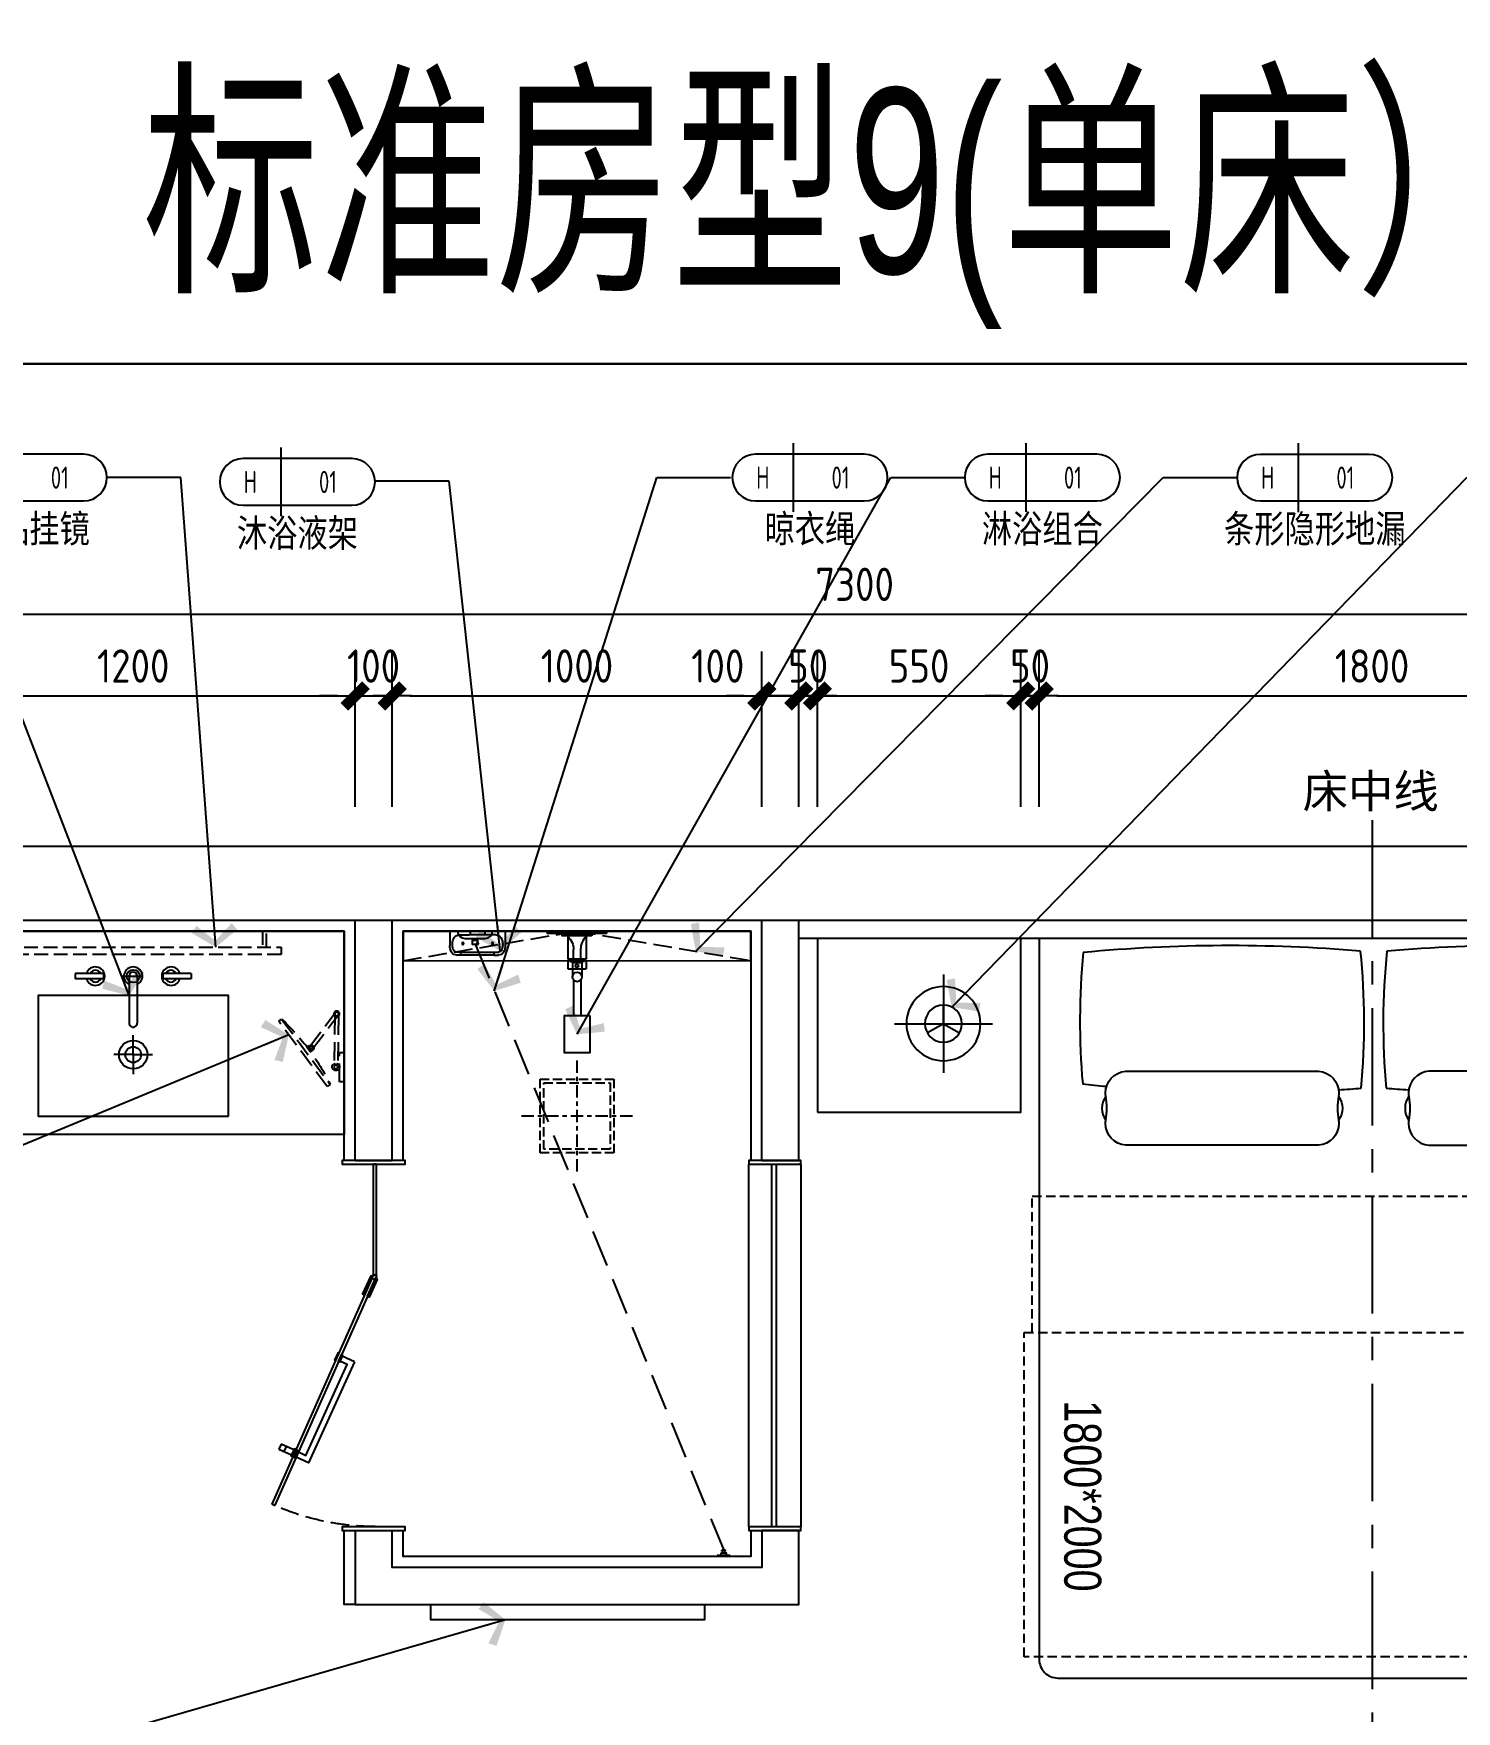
# Model space of a CAD drawing. Extents: x 220391 to 385981, y 332279 to 483868.
# Drawn here: x 247964 to 251812, y 448230 to 452768 of the extents above; entities that cross this region are included whole.
import ezdxf
from ezdxf.enums import TextEntityAlignment as Align

# ---------------------------------------------------------------- set-up
doc = ezdxf.new("R2010")
doc.units = 0
doc.header["$MEASUREMENT"] = 0
for name, pattern in [('ACAD_ISO03W100', [30, 12, -18]), ('CENTER', [50.8, 31.75, -6.35, 6.35, -6.35]), ('DASH', [0.35, 0.25, -0.1]), ('DOM-虚线', [0.35, 0.25, -0.1]), ('HIDDEN', [0.375, 0.25, -0.125, 0, 0]), ('家具平面底图$0$DOM-虚线', [0.35, 0.25, -0.1]), ('家具平面底图$0$DOM-门开启线', [0.666666, 0.333333, -0.111111, 0.111111, -0.111111])]:
    doc.linetypes.add(name, pattern=pattern)
for name, color, linetype in [('0-索引文字', 50, 'Continuous'), ('F-固定家具(0.25)-DOM', 2, 'Continuous'), ('F-洁具-DOM', 1, 'Continuous'), ('F-活动家私(0.25)-DOM', 51, 'Continuous'), ('SH-文字', 50, 'Continuous'), ('墙壁', 160, 'Continuous')]:
    doc.layers.add(name, color=color, linetype=linetype)
doc.styles.add('DOM-romans.shx', font='dim.shx')
doc.styles.add('MtXpl_', font='')
doc.styles.add('st', font='', dxfattribs={"width": 0.7})
doc.styles.add('家具平面底图$0$st', font='')
doc.styles.get('MtXpl_').set_extended_font_data('YouYuan')
doc.styles.get('st').set_extended_font_data('SimSun')
doc.styles.get('家具平面底图$0$st').set_extended_font_data('YouYuan')
doc.dimstyles.new('DOM_DIM_1 80', dxfattribs={"dimscale": 60, "dimtxt": 1.5, "dimasz": 0.8, "dimexe": 2, "dimexo": 1.5, "dimgap": 0.6, "dimtad": 1, "dimdec": 0, "dimrnd": 5, "dimzin": 12, "dimdsep": 46, "dimtxsty": 'DOM-romans.shx', "dimblk": 'DOM_Dimension_Tick', "dimcen": 0.125, "dimclrd": 44, "dimclre": 44, "dimclrt": 50, "dimadec": 0, "dimazin": 0, "dimtfac": 1, "dimtdec": 0, "dimtix": 1, "dimtmove": 2, "dimatfit": 3, "dimldrblk": 'DOM_Leader_Arrow', "dimfxl": 0, "dimtvp": 1, "dimtolj": 1, "dimtzin": 0, "dimarcsym": 0})

# ---------------------------------------------------------------- blocks, each defined once
blk = doc.blocks.new('ehrhhh')
at = {"color": 0}
blk.add_lwpolyline([(292356.6, 474869.8), (315961.1, 474869.8), (315961.1, 466871.5), (292356.6, 466871.5)], close=True, dxfattribs=at)
blk = doc.blocks.new('dfsgag')
at = {"layer": 'F-洁具-DOM', "color": 8, "linetype": 'DOM-虚线', "ltscale": 150}
blk.add_line((-350, 0), (350, 0), dxfattribs=at)
for points in [[(-360, 0), (-350, 0), (-350, -43.5), (-360, -43.5)], [(360, 0), (350, 0), (350, -43.5), (360, -43.5)], [(-400, -43.5), (-400, -63.5), (400, -63.5), (400, -43.5)]]:
    blk.add_lwpolyline(points, close=True, dxfattribs=at)
blk = doc.blocks.new('ehrhr')
for p, q in [((-50032, 435.5), (-50017, 435.5)), ((-50032, 435.5), (-50032, 358.5)), ((-50017, 435.5), (-50017, 358.5)), ((-50032, 358.5), (-50017, 358.5)), ((-50024.5, 289.5), (-49897.5, 289.5)), ((-50024.5, 267.5), (-49897.5, 267.5)), ((-50032, 198.5), (-50017, 198.5)), ((-50032, 198.5), (-50032, 121.5)), ((-50017, 198.5), (-50017, 121.5)), ((-50032, 121.5), (-50017, 121.5))]:
    blk.add_line(p, q)
at = {"color": 8}
blk.add_line((-50024.5, 249), (-50024.5, 303.7), dxfattribs=at)
blk.add_circle((-50024.5, 278.5), 17.5)
for centre, start, end in [((-50024.5, 380.5), 107.4898, 72.5102), ((-50024.5, 278.5), 26.2371, 333.7629), ((-50024.5, 176.5), 287.4649, 252.5351)]:
    blk.add_arc(centre, 25, start, end, dxfattribs=at)
for centre, radius, start, end in [((-50024.5, 380.5), 16, 118.0716, 241.9284), ((-50024.5, 380.5), 16, 298.0716, 61.9284), ((-50024.5, 278.5), 11, 90, 270), ((-49897.5, 278.5), 11, 270, 90), ((-50024.5, 176.5), 16, 118.0268, 241.9732), ((-50024.5, 176.5), 16, 298.0268, 61.9732)]:
    blk.add_arc(centre, radius, start, end)
blk = doc.blocks.new('A$C63b4bbc5')
at = {"color": 1}
for p, q in [((-8, 682), (-8, 981.5)), ((-8, 981.5), (0, 981.5)), ((0, 682), (0, 981.5)), ((-8, 682), (-7, 681)), ((-1, 681), (-7, 681)), ((0, 682), (-1, 681))]:
    blk.add_line(p, q, dxfattribs=at)
at = {"color": 8}
for p, q in [((216, 208.6), (249.7, 224)), ((255.9, 210.3), (222.2, 195)), ((236, 217.8), (242.3, 204.1)), ((249.7, 224), (255.9, 210.3))]:
    blk.add_line(p, q, dxfattribs=at)
for points in [[(-4.4, 669.3), (-8.5, 678.4), (0.6, 682.6), (4.7, 673.5)], [(16.4, 623.8), (-6.4, 673.9), (-8.3, 673.1), (-9.7, 669.1), (11.8, 621.8)], [(25.5, 628), (2.7, 678), (4.5, 678.9), (8.5, 677.4), (30, 630.1)]]:
    blk.add_lwpolyline(points, close=True, dxfattribs=at)
at = {"color": 1}
blk.add_lwpolyline([(-2.5, 670.2), (-3, 668.8), (266.6, 58.7), (267.9, 58.2), (273.3, 60.7), (273.8, 62), (4.2, 672.2), (2.9, 672.6)], close=True, dxfattribs=at)
at = {"color": 8}
for points in [[(51.4, 446.8), (85.1, 462.1)], [(94, 449.7), (87.8, 463.4), (86.5, 466.1), (83.8, 464.9), (85.1, 462.1)], [(85.1, 462.1), (92.5, 445.8), (95.3, 447), (94, 449.7)], [(101.3, 453.1), (95.1, 466.7), (93.8, 469.4), (96.6, 470.7), (97.8, 467.9)], [(97.8, 467.9), (105.3, 451.6), (102.5, 450.3), (101.3, 453.1)], [(51.4, 446.8), (175.8, 173.8), (209.5, 189.2)], [(203.3, 202.8), (183.3, 193.7), (71.3, 439.4), (91.3, 448.5)], [(212.2, 190.4), (206, 204.1), (204.8, 206.8), (202, 205.5), (203.3, 202.8)], [(203.3, 202.8), (210.7, 186.4), (213.5, 187.7), (212.2, 190.4)], [(219.5, 193.7), (213.3, 207.4), (212, 210.1), (214.8, 211.4), (216, 208.6)], [(216, 208.6), (223.5, 192.2), (220.8, 191), (219.5, 193.7)]]:
    blk.add_lwpolyline(points, dxfattribs=at)
at = {"color": 8, "linetype": 'DASH', "ltscale": 200}
blk.add_arc((-4.7, 678.5), 677.5, 270.062, 293.979, dxfattribs=at)
blk = doc.blocks.new('家具平面底图$0$A$C3001446E')
at = {"color": 8, "linetype": '家具平面底图$0$DOM-门开启线', "ltscale": 100}
for p, q in [((-500, 150), (-500, -150)), ((-350, 0), (-650, 0))]:
    blk.add_line(p, q, dxfattribs=at)
at = {"color": 250}
for p, q in [((-131.9, 9.6), (-229.4, 9.6)), ((-85.6, 12.4), (-124.2, 12.4)), ((-85.6, -13.1), (-85.6, 12.4)), ((-85.6, -9.7), (-85.6, 9)), ((-85.6, 9), (-49.5, 9)), ((-131.9, -10.4), (-229.4, -10.4)), ((-85.6, -13.1), (-124.2, -13.1)), ((0, -25), (-5.9, -25))]:
    blk.add_line(p, q, dxfattribs=at)
for p, q in [((-102.2, 25, 0), (-102.2, -25, 0)), ((-77.2, 25, 0), (-102.2, 25, 0)), ((-74.7, 20.8, 0), (-79.9, 20.8, 0)), ((-77.2, 25, 0), (-77.2, 20.8, 0)), ((-13, 25, 0), (-74.7, 25, 0)), ((-77.2, -25, 0), (-102.2, -25, 0)), ((-74.7, -20.8, 0), (-79.9, -20.8, 0)), ((-77.2, -20.8, 0), (-77.2, -25, 0)), ((-13, -25, 0), (-74.7, -25, 0))]:
    blk.add_line(p, q)
at = {"color": 8}
blk.add_line((-74.7, 25, 0), (-74.7, -25, 0), dxfattribs=at)
at = {"linetype": '家具平面底图$0$DOM-虚线', "ltscale": 100}
blk.add_lwpolyline([(-600, -100), (-600, 100), (-400, 100), (-400, -100)], close=True, dxfattribs=at)
at = {"color": 8, "linetype": '家具平面底图$0$DOM-虚线', "ltscale": 100}
blk.add_lwpolyline([(-590, -90), (-590, 90), (-410, 90), (-410, -90)], close=True, dxfattribs=at)
for points in [[(-6.5, -80), (-6.5, 80), (0, 80), (0, -80)], [(-13, -40), (-13, 40), (-6.5, 40), (-6.5, -40)]]:
    blk.add_lwpolyline(points, close=True)
at = {"color": 250}
for points in [[(-229.4, -35.4), (-229.4, 34.6), (-328.7, 34.6), (-328.7, -35.4)], [(0, -25), (-9.8, -25), (-9.8, 25), (0, 25)]]:
    blk.add_lwpolyline(points, close=True, dxfattribs=at)
for points in [[(-9.8, 25), (-14.6, 25, -0.211273), (-49.5, 9, -0.201002)], [(-9.8, -25), (-14.6, -25, 0.210081), (-49.1, -9.7), (-85.6, -9.7)]]:
    blk.add_lwpolyline(points, format="xyb", dxfattribs=at)
blk.add_circle((-124, -0.4), 12.7, dxfattribs=at)
at = {"color": 8}
blk.add_circle((-93.8, 0), 4.17, dxfattribs=at)
blk.add_arc((-43.8, 0, 0), 41.7, 143.1301, 216.8699, dxfattribs=at)
blk = doc.blocks.new('家具平面底图$0$A$C271434D2')
for p, q in [((75, 0), (-75, 0)), ((-75, 0), (-20, 0)), ((-75, 0), (-75, -38.8)), ((75, 0), (20, 0)), ((75, 0), (75, -38.8)), ((-45.1, -65), (-56.6, -65)), ((-45.1, -65), (45.1, -65)), ((45.1, -65), (56.6, -65))]:
    blk.add_line(p, q)
at = {"color": 8}
for p, q in [((-50.1, -10.4), (-22.9, -10.4)), ((-22.9, -10.4), (22.9, -10.4)), ((-20, 0), (-20, -7.5)), ((20, 0), (20, -7.5)), ((50.1, -10.4), (22.9, -10.4)), ((-45.1, -56.7), (-56.7, -56.7)), ((-45.1, -65), (-45.1, -56.7)), ((45.1, -56.7), (-45.1, -56.7)), ((45.1, -65), (45.1, -56.7)), ((45.1, -56.7), (56.7, -56.7))]:
    blk.add_line(p, q, dxfattribs=at)
for centre in [(-40, -33.5), (0, -33.5), (40, -33.5)]:
    blk.add_circle(centre, 2.5, dxfattribs=at)
for centre, radius, start, end in [((-40.3, -39.7), 34.7, 178.5178, 209.9151), ((40.3, -39.7), 34.7, 330.0849, 1.4822), ((-56.2, -48.5), 16.5, 211.2187, 271.3515), ((56.2, -48.5), 16.5, 268.6485, 328.7813)]:
    blk.add_arc(centre, radius, start, end)
for centre, radius, start, end in [((-22.3, -36.6), 45.6, 176.4902, 196.8871), ((-35.7, -34.3), 32.2, 148.4973, 179.159), ((-49.6, -27), 16.6, 91.8932, 144.9415), ((-22.9, -7.5), 2.95, 270, 0), ((22.9, -7.5), 2.95, 180, 270), ((49.6, -27), 16.6, 35.0585, 88.1068), ((35.7, -34.3), 32.2, 0.841, 31.5027), ((22.3, -36.6), 45.6, 343.1129, 3.5098), ((-56.5, -46.7), 9.98, 198.5079, 269.357), ((56.5, -46.7), 9.98, 270.643, 341.4921)]:
    blk.add_arc(centre, radius, start, end, dxfattribs=at)
blk = doc.blocks.new('A$Cf45895e4')
at = {"layer": 'F-洁具-DOM', "xscale": -1}
blk.add_blockref('家具平面底图$0$A$C271434D2', (-200, 0), dxfattribs=at)
blk = doc.blocks.new('A$C0550754B')
at = {"layer": 'F-洁具-DOM'}
for p, q in [((0, 0), (-35, 0)), ((-22.5, 11.7), (-22.5, 14.3)), ((-12.5, 14.3), (-22.5, 14.3)), ((-22.5, 11.7), (-20.8, 11.7)), ((-22.5, 6.3), (-22.5, 9)), ((-22.5, 9), (-20.8, 9)), ((-21, 0), (-21, 0)), ((-12.5, 11.7), (-14.2, 11.7)), ((-12.5, 9), (-14.2, 9)), ((-14, 0), (-14, 0)), ((-12.5, 11.7), (-12.5, 14.3)), ((-12.5, 6.3), (-12.5, 9))]:
    blk.add_line(p, q, dxfattribs=at)
blk.add_lwpolyline([(0, 0), (0, -3), (-35, -3), (-35, 0)], dxfattribs=at)
blk.add_lwpolyline([(-25, 6.3), (-25, 0), (-10, 0), (-10, 6.3)], close=True, dxfattribs=at)
for centre, start, end in [((-20.8, 10.3), 270, 90), ((-14.2, 10.3), 90, 270)]:
    blk.add_arc(centre, 1.33, start, end, dxfattribs=at)
blk = doc.blocks.new('eahrhrhh')
at = {"color": 1}
blk.add_wipeout([(-900, 0), (900, 0), (900, -696.9), (926.1, -696.9), (926.1, -1065.3), (947.8, -1065.3), (947.8, -1942.7), (900, -1942.7), (900, -1950), (898.6, -1961.8), (893.2, -1975.1), (885.4, -1985.4), (874.4, -1993.6), (861.8, -1998.6), (850, -2000), (837.3, -2000), (-850, -2000), (-866.5, -1997.2), (-878.4, -1991.2), (-885.4, -1985.4), (-893.5, -1974.6), (-897.6, -1965.4), (-899.5, -1956.8), (-900, -1950)], dxfattribs=at)
at = {"color": 8, "linetype": 'HIDDEN', "ltscale": 100}
for p in [(443.2, -696.9), (947.8, -1184)]:
    blk.add_line(p, (443.2, -1184), dxfattribs=at)
blk.add_lwpolyline([(-900, 0), (-900, -1950, 0.414214), (-850, -2000), (850, -2000, 0.414214), (900, -1950), (900, 0)], format="xyb", close=True)
at = {"color": 8}
for points in [[(-144.6, -559), (-665.9, -559, -0.392708), (-720.9, -499.8, -0.035252), (-720.3, -491.5, 0.092308), (-720.3, -426.5, -0.035252), (-720.9, -418.1, -0.392708), (-665.9, -359), (-144.6, -359, -0.392708), (-89.7, -418.1, -0.035252), (-90.3, -426.5, 0.092308), (-90.3, -491.5, -0.035252), (-89.7, -499.8, -0.392708), (-144.6, -559, 27.022466)], [(153.7, -559), (675, -559, 0.392708), (729.9, -499.8, 0.035252), (729.3, -491.5, -0.092308), (729.3, -426.5, 0.035252), (729.9, -418.1, 0.392708), (675, -359), (153.7, -359, 0.392708), (98.8, -418.1, 0.035252), (99.3, -426.5, -0.092308), (99.3, -491.5, 0.035252), (98.8, -499.8, 0.392708), (153.7, -559, -27.022466)], [(-720.3, -426.5, 0.307692), (-720.3, -491.5, -1.888889)], [(-90.3, -426.5, -0.307692), (-90.3, -491.5, 1.888889)], [(99.3, -426.5, 0.307692), (99.3, -491.5, -1.888889)], [(729.3, -426.5, -0.307692), (729.3, -491.5, 1.888889)]]:
    blk.add_lwpolyline(points, format="xyb", dxfattribs=at)
at = {"color": 8, "linetype": 'HIDDEN', "ltscale": 100}
for points in [[(-918.8, -1065.3), (-918.8, -696.9), (926.1, -696.9), (926.1, -1065.3)], [(443.2, -696.9), (947.8, -1184)], [(824.8, -1065.3), (947.8, -1065.3), (947.8, -1942.7), (-940.5, -1942.7), (-940.5, -1065.3), (443.2, -1065.3)]]:
    blk.add_lwpolyline(points, dxfattribs=at)
at = {"color": 8}
for centre, radius, start, end in [((1123, -224.7), 1912.9, 174.391, 185.0469), ((-384.8, -4244.7), 4225.5, 85.1983, 95.3771), ((-1934.1, -229), 1912.9, 354.724, 5.851), ((1943.1, -229), 1912.9, 174.149, 185.276), ((393.9, -4244.7), 4225.5, 84.6229, 94.8017), ((-1113.9, -224.7), 1912.9, 354.9531, 5.609), ((-368.5, 3293.2), 3709.4, 263.5905, 264.5939), ((-318.5, 3293.2), 3709.4, 273.5253, 274.4716), ((327.5, 3293.2), 3709.4, 265.5284, 266.4747), ((377.5, 3293.2), 3709.4, 275.4061, 276.4095)]:
    blk.add_arc(centre, radius, start, end, dxfattribs=at)
at = {"layer": 'F-活动家私(0.25)-DOM', "color": 8, "style": '家具平面底图$0$st', "width": 0.8}
blk.add_text('1800*2000', height=100, rotation=270, dxfattribs=at).set_placement((-782.2, -1507.5), align=Align.MIDDLE_CENTER)
blk = doc.blocks.new('A$C3f9b4c59')
at = {"layer": 'F-活动家私(0.25)-DOM'}
blk.add_blockref('eahrhrhh', (0, 0), dxfattribs=at)
blk = doc.blocks.new('做成ACAD TuKuai0337')
at = {"color": 57, "linetype": 'Continuous'}
for points in [[(0, 193), (0, -193)], [(0, 0), (0, 72.9)], [(193, 0), (-193, 0)]]:
    blk.add_lwpolyline(points, dxfattribs=at)
at = {"color": 58, "linetype": 'Continuous'}
for points in [[(0, 0), (-63.1, -36.4)], [(0, 0), (63.1, -36.4)]]:
    blk.add_lwpolyline(points, dxfattribs=at)
at = {"linetype": 'Continuous'}
blk.add_circle((0, 0), 145.8, dxfattribs=at)
at = {"color": 57, "linetype": 'Continuous'}
blk.add_circle((0, 0), 72.9, dxfattribs=at)
blk = doc.blocks.new('DOM_Dimension_Tick')
at = {"color": 0, "linetype": 'ByBlock'}
for p, q in [((-1.091, 0), (0, 0)), ((0, 0), (1.091, 0))]:
    blk.add_line(p, q, dxfattribs=at)
at = {"color": 0, "linetype": 'Continuous', "const_width": 0.608}
blk.add_lwpolyline([(-0.61, -0.61), (0.61, 0.61)], dxfattribs=at)
blk = doc.blocks.new('*D901')
at = {"color": 44, "lineweight": -2, "transparency": 16777216}
for p, q in [((247633.7, 450676.9), (247633.7, 451096.9)), ((248833.7, 450676.9), (248833.7, 451096.9)), ((247681.7, 450976.9), (248785.7, 450976.9))]:
    blk.add_line(p, q, dxfattribs=at)
at = {"layer": 'Defpoints', "color": 0, "transparency": 16777216}
for p in [(248833.7, 450976.9), (247633.7, 450370.9), (248833.7, 450370.9)]:
    blk.add_point(p, dxfattribs=at)
at = {"color": 44, "lineweight": -2, "transparency": 16777216, "xscale": 48, "yscale": 48, "zscale": 48, "rotation": 180}
blk.add_blockref('DOM_Dimension_Tick', (247633.7, 450976.9), dxfattribs=at)
at = {"color": 44, "lineweight": -2, "transparency": 16777216, "xscale": 48, "yscale": 48, "zscale": 48}
blk.add_blockref('DOM_Dimension_Tick', (248833.7, 450976.9), dxfattribs=at)
at = {"color": 50, "transparency": 16777216, "insert": (248233.7, 451057.9), "char_height": 90, "attachment_point": 5, "style": 'DOM-romans.shx'}
blk.add_mtext('\\A1;1200', dxfattribs=at)
blk = doc.blocks.new('DOM_Leader_Arrow')
at = {"color": 0, "linetype": 'ByBlock'}
blk.add_line((0, 0), (-1.5, 0), dxfattribs=at)
for points in [[(-1.288, 1.003), (-0.895, 1.278), (-0.36, 0), (0, 0)], [(-1.288, -1.003), (-0.895, -1.278), (-0.36, 0), (0, 0)]]:
    blk.add_solid(points, dxfattribs=at)
blk = doc.blocks.new('*D902')
at = {"color": 44, "lineweight": -2, "transparency": 16777216}
for p, q in [((248833.7, 450676.9), (248833.7, 451096.9)), ((248933.7, 450676.9), (248933.7, 451096.9)), ((248785.7, 450976.9), (248737.7, 450976.9)), ((248833.7, 450976.9), (248933.7, 450976.9)), ((248981.7, 450976.9), (249029.7, 450976.9))]:
    blk.add_line(p, q, dxfattribs=at)
at = {"layer": 'Defpoints', "color": 0, "transparency": 16777216}
for p in [(248933.7, 450976.9), (248833.7, 450370.9), (248933.7, 450370.9)]:
    blk.add_point(p, dxfattribs=at)
at = {"color": 44, "lineweight": -2, "transparency": 16777216, "xscale": 48, "yscale": 48, "zscale": 48}
blk.add_blockref('DOM_Dimension_Tick', (248833.7, 450976.9), dxfattribs=at)
at = {"color": 44, "lineweight": -2, "transparency": 16777216, "xscale": 48, "yscale": 48, "zscale": 48, "rotation": 180}
blk.add_blockref('DOM_Dimension_Tick', (248933.7, 450976.9), dxfattribs=at)
at = {"color": 50, "transparency": 16777216, "insert": (248883.7, 451057.9), "char_height": 90, "attachment_point": 5, "style": 'DOM-romans.shx'}
blk.add_mtext('\\A1;100', dxfattribs=at)
blk = doc.blocks.new('*D903')
at = {"color": 44, "lineweight": -2, "transparency": 16777216}
for p, q in [((248933.7, 450676.9), (248933.7, 451096.9)), ((249933.7, 450676.9), (249933.7, 451096.9)), ((248981.7, 450976.9), (249885.7, 450976.9))]:
    blk.add_line(p, q, dxfattribs=at)
at = {"layer": 'Defpoints', "color": 0, "transparency": 16777216}
for p in [(249933.7, 450976.9), (248933.7, 450370.9), (249933.7, 450370.9)]:
    blk.add_point(p, dxfattribs=at)
at = {"color": 44, "lineweight": -2, "transparency": 16777216, "xscale": 48, "yscale": 48, "zscale": 48, "rotation": 180}
blk.add_blockref('DOM_Dimension_Tick', (248933.7, 450976.9), dxfattribs=at)
at = {"color": 44, "lineweight": -2, "transparency": 16777216, "xscale": 48, "yscale": 48, "zscale": 48}
blk.add_blockref('DOM_Dimension_Tick', (249933.7, 450976.9), dxfattribs=at)
at = {"color": 50, "transparency": 16777216, "insert": (249433.7, 451057.9), "char_height": 90, "attachment_point": 5, "style": 'DOM-romans.shx'}
blk.add_mtext('\\A1;1000', dxfattribs=at)
blk = doc.blocks.new('*D904')
at = {"color": 44, "lineweight": -2, "transparency": 16777216}
for p, q in [((249933.7, 450676.9), (249933.7, 451096.9)), ((250033.7, 450676.9), (250033.7, 451096.9)), ((249885.7, 450976.9), (249837.7, 450976.9)), ((249933.7, 450976.9), (250033.7, 450976.9)), ((250081.7, 450976.9), (250129.7, 450976.9))]:
    blk.add_line(p, q, dxfattribs=at)
at = {"layer": 'Defpoints', "color": 0, "transparency": 16777216}
for p in [(250033.7, 450976.9), (249933.7, 450370.9), (250033.7, 450370.9)]:
    blk.add_point(p, dxfattribs=at)
at = {"color": 44, "lineweight": -2, "transparency": 16777216, "xscale": 48, "yscale": 48, "zscale": 48}
blk.add_blockref('DOM_Dimension_Tick', (249933.7, 450976.9), dxfattribs=at)
at = {"color": 44, "lineweight": -2, "transparency": 16777216, "xscale": 48, "yscale": 48, "zscale": 48, "rotation": 180}
blk.add_blockref('DOM_Dimension_Tick', (250033.7, 450976.9), dxfattribs=at)
at = {"color": 50, "transparency": 16777216, "insert": (249814.5, 451057.9), "char_height": 90, "attachment_point": 5, "style": 'DOM-romans.shx'}
blk.add_mtext('\\A1;100', dxfattribs=at)
blk = doc.blocks.new('*D905')
at = {"color": 44, "lineweight": -2, "transparency": 16777216}
for p, q in [((250033.7, 450676.9), (250033.7, 451096.9)), ((250083.7, 450676.9), (250083.7, 451096.9)), ((249985.7, 450976.9), (249937.7, 450976.9)), ((250033.7, 450976.9), (250083.7, 450976.9)), ((250131.7, 450976.9), (250179.7, 450976.9))]:
    blk.add_line(p, q, dxfattribs=at)
at = {"layer": 'Defpoints', "color": 0, "transparency": 16777216}
for p in [(250083.7, 450976.9), (250033.7, 450370.9), (250083.7, 450320.9)]:
    blk.add_point(p, dxfattribs=at)
at = {"color": 44, "lineweight": -2, "transparency": 16777216, "xscale": 48, "yscale": 48, "zscale": 48}
blk.add_blockref('DOM_Dimension_Tick', (250033.7, 450976.9), dxfattribs=at)
at = {"color": 44, "lineweight": -2, "transparency": 16777216, "xscale": 48, "yscale": 48, "zscale": 48, "rotation": 180}
blk.add_blockref('DOM_Dimension_Tick', (250083.7, 450976.9), dxfattribs=at)
at = {"color": 50, "transparency": 16777216, "insert": (250058.7, 451057.9), "char_height": 90, "attachment_point": 5, "style": 'DOM-romans.shx'}
blk.add_mtext('\\A1;50', dxfattribs=at)
blk = doc.blocks.new('*D906')
at = {"color": 44, "lineweight": -2, "transparency": 16777216}
for p, q in [((250083.7, 450676.9), (250083.7, 451096.9)), ((250633.6, 450676.9), (250633.6, 451096.9)), ((250131.7, 450976.9), (250585.6, 450976.9))]:
    blk.add_line(p, q, dxfattribs=at)
at = {"layer": 'Defpoints', "color": 0, "transparency": 16777216}
for p in [(250633.6, 450976.9), (250083.7, 450320.9), (250633.6, 450320.9)]:
    blk.add_point(p, dxfattribs=at)
at = {"color": 44, "lineweight": -2, "transparency": 16777216, "xscale": 48, "yscale": 48, "zscale": 48, "rotation": 180}
blk.add_blockref('DOM_Dimension_Tick', (250083.7, 450976.9), dxfattribs=at)
at = {"color": 44, "lineweight": -2, "transparency": 16777216, "xscale": 48, "yscale": 48, "zscale": 48}
blk.add_blockref('DOM_Dimension_Tick', (250633.6, 450976.9), dxfattribs=at)
at = {"color": 50, "transparency": 16777216, "insert": (250358.6, 451057.9), "char_height": 90, "attachment_point": 5, "style": 'DOM-romans.shx'}
blk.add_mtext('\\A1;550', dxfattribs=at)
blk = doc.blocks.new('*D907')
at = {"color": 44, "lineweight": -2, "transparency": 16777216}
for p, q in [((250633.6, 450676.9), (250633.6, 451096.9)), ((250683.6, 450676.9), (250683.6, 451096.9)), ((250585.6, 450976.9), (250537.6, 450976.9)), ((250633.6, 450976.9), (250683.6, 450976.9)), ((250731.6, 450976.9), (250779.6, 450976.9))]:
    blk.add_line(p, q, dxfattribs=at)
at = {"layer": 'Defpoints', "color": 0, "transparency": 16777216}
for p in [(250683.6, 450976.9), (250633.6, 450320.9), (250683.6, 450320.9)]:
    blk.add_point(p, dxfattribs=at)
at = {"color": 44, "lineweight": -2, "transparency": 16777216, "xscale": 48, "yscale": 48, "zscale": 48}
blk.add_blockref('DOM_Dimension_Tick', (250633.6, 450976.9), dxfattribs=at)
at = {"color": 44, "lineweight": -2, "transparency": 16777216, "xscale": 48, "yscale": 48, "zscale": 48, "rotation": 180}
blk.add_blockref('DOM_Dimension_Tick', (250683.6, 450976.9), dxfattribs=at)
at = {"color": 50, "transparency": 16777216, "insert": (250658.6, 451057.9), "char_height": 90, "attachment_point": 5, "style": 'DOM-romans.shx'}
blk.add_mtext('\\A1;50', dxfattribs=at)
blk = doc.blocks.new('*D908')
at = {"color": 44, "lineweight": -2, "transparency": 16777216}
for p, q in [((250683.6, 450676.9), (250683.6, 451096.9)), ((252483.6, 450676.9), (252483.6, 451096.9)), ((250731.6, 450976.9), (252435.6, 450976.9))]:
    blk.add_line(p, q, dxfattribs=at)
at = {"layer": 'Defpoints', "color": 0, "transparency": 16777216}
for p in [(252483.6, 450976.9), (250683.6, 450320.9), (252483.6, 450320.9, 0)]:
    blk.add_point(p, dxfattribs=at)
at = {"color": 44, "lineweight": -2, "transparency": 16777216, "xscale": 48, "yscale": 48, "zscale": 48, "rotation": 180}
blk.add_blockref('DOM_Dimension_Tick', (250683.6, 450976.9), dxfattribs=at)
at = {"color": 44, "lineweight": -2, "transparency": 16777216, "xscale": 48, "yscale": 48, "zscale": 48}
blk.add_blockref('DOM_Dimension_Tick', (252483.6, 450976.9), dxfattribs=at)
at = {"color": 50, "transparency": 16777216, "insert": (251583.6, 451057.9), "char_height": 90, "attachment_point": 5, "style": 'DOM-romans.shx'}
blk.add_mtext('\\A1;1800', dxfattribs=at)
blk = doc.blocks.new('*D912')
at = {"color": 44, "lineweight": -2, "transparency": 16777216}
for p, q in [((246533.7, 450897.8), (246533.7, 451317.8)), ((253835, 450897.8), (253835, 451317.8)), ((246581.7, 451197.8), (253787, 451197.8))]:
    blk.add_line(p, q, dxfattribs=at)
at = {"layer": 'Defpoints', "color": 0, "transparency": 16777216}
for p in [(253835, 451197.8), (246533.7, 450798.8), (253835, 450798.8)]:
    blk.add_point(p, dxfattribs=at)
at = {"color": 44, "lineweight": -2, "transparency": 16777216, "xscale": 48, "yscale": 48, "zscale": 48, "rotation": 180}
blk.add_blockref('DOM_Dimension_Tick', (246533.7, 451197.8), dxfattribs=at)
at = {"color": 44, "lineweight": -2, "transparency": 16777216, "xscale": 48, "yscale": 48, "zscale": 48}
blk.add_blockref('DOM_Dimension_Tick', (253835, 451197.8), dxfattribs=at)
at = {"color": 50, "transparency": 16777216, "insert": (250184.4, 451278.8), "char_height": 90, "attachment_point": 5, "style": 'DOM-romans.shx'}
blk.add_mtext('\\A1;7300', dxfattribs=at)
blk = doc.blocks.new('DOM-立面家具标注符号-002')
blk.add_line((0, 3.1), (0, -3.1))
at = {"color": 150}
blk.add_lwpolyline([(-3.4, 2.1, 1), (-3.4, -2.1), (6.4, -2.1, 1), (6.4, 2.1)], format="xyb", close=True, dxfattribs=at)
at = {"style": 'st', "width": 0.8, "flags": 4}
blk.add_attdef('ITEM6', text='', height=2.5, dxfattribs=at).set_placement((-6, 0), align=Align.MIDDLE_RIGHT)
at = {"style": 'DOM-romans.shx', "width": 0.8}
for tag, flags, p in [('NUM1', 12, (-2.75, 0)), ('NUM2', 4, (4.25, 0)), ('NUM4', 4, (1.5, -4.6)), ('NUM5', 4, (1.5, -7.6))]:
    blk.add_attdef(tag, text='', height=2, dxfattribs=dict(at, flags=flags)).set_placement(p, align=Align.MIDDLE)
at = {"style": 'st', "width": 0.8, "flags": 4}
blk.add_attdef('NUM3', text='', height=2.5, dxfattribs=at).set_placement((9, 0), align=Align.MIDDLE_LEFT)
blk.add_attdef('NUM7', text='', height=2.5, dxfattribs=at).set_placement((1.5, -10.85), align=Align.MIDDLE_CENTER)
blk = doc.blocks.new('A$Cd317c2f2')
at = {"layer": '0-索引文字'}
ref = blk.add_blockref('DOM-立面家具标注符号-002', (165, 0), dxfattribs=dict(at, xscale=30, yscale=30, zscale=30))
ref.add_attrib('NUM1', 'H', dxfattribs={"layer": '0', "height": 60, "style": 'DOM-romans.shx', "width": 0.8}).set_placement((82.5, 0), align=Align.MIDDLE)
ref.add_attrib('NUM2', '01', dxfattribs={"layer": '0', "height": 60, "style": 'DOM-romans.shx', "width": 0.8}).set_placement((292.5, 0), align=Align.MIDDLE)
ref.add_attrib('NUM7', '晾衣绳', dxfattribs={"layer": '0', "height": 75, "style": 'st', "width": 0.8}).set_placement((210, -138), align=Align.MIDDLE_CENTER)
blk = doc.blocks.new('A$C358C41F5')
at = {"color": 8, "linetype": 'DASH', "ltscale": 200}
for p, q in [((-90.5, -41.6), (-84.4, -46.1)), ((-24.9, -138), (-26.8, -9.4)), ((-14.9, -137.6), (-16.8, -9.3)), ((-99.4, -53.7), (-93.4, -58.2)), ((-93, -55.2), (-27.3, -142.1)), ((-85, -49.2), (-19.5, -136))]:
    blk.add_line(p, q, dxfattribs=at)
for points in [[(-168.6, -129.9), (-37.3, 46.5), (-45.3, 52.5), (-176.6, -124)], [(-12, -40), (0, -40), (0, 40), (-12, 40)]]:
    blk.add_lwpolyline(points, close=True, dxfattribs=at)
for centre, radius in [((-22, -0.7), 5), ((-89, -52.2), 4), ((-19.7, -143.8), 7.85), ((-19.7, -143.8), 5)]:
    blk.add_circle(centre, radius, dxfattribs=at)
for centre, radius, start, end in [((-579.8, 312.6), 604.1, 312.896, 333.7833), ((-22, -0.7), 10, 300.8723, 240.8723), ((-21.8, -13.6), 6.6, 41.6275, 140.117), ((-89, -52.2), 5, 37.0519, 217.0519), ((-88.9, -52.1), 7.5, 233.3397, 53.3397)]:
    blk.add_arc(centre, radius, start, end, dxfattribs=at)

msp = doc.modelspace()

# ---------------------------------------------------------------- linework, layer by layer
at = {"color": 4}
for p, q in [((248833.7, 449720.9), (248833.7, 450370.9)), ((248933.7, 449720.9), (248933.7, 450370.9)), ((249933.7, 449720.9), (249933.7, 450370.9)), ((250033.7, 449720.9), (250033.7, 450370.9)), ((248833.7, 449720.9), (248933.7, 449720.9)), ((249933.7, 449720.9), (250033.7, 449720.9)), ((248833.7, 448719.4), (248933.7, 448719.4))]:
    msp.add_line(p, q, dxfattribs=at)
at = {"color": 1}
msp.add_line((249205.6, 450340.9), (249110.6, 450340.9), dxfattribs=at)
at = {"color": 8}
for p, q in [((248233.7, 450006.8), (248233.7, 450059.3)), ((248233.7, 450006.8), (248181.2, 450006.8)), ((248233.7, 450006.8), (248233.7, 449954.3)), ((248233.7, 450006.8), (248286.2, 450006.8)), ((249898.7, 448729.4), (249898.7, 449710.9)), ((250038.7, 449710.9), (250038.7, 448729.4))]:
    msp.add_line(p, q, dxfattribs=at)
at = {"color": 4}
for points in [[(246733.7, 448419.4), (246333.7, 448419.4), (246333.7, 450570.9), (254035, 450570.9), (254035, 449372.4)], [(248833.7, 448719.4), (248833.7, 448519.4), (250033.7, 448519.4), (250033.7, 448719.4), (249933.7, 448719.4), (249933.7, 448619.4), (248933.7, 448619.4), (248933.7, 448719.4)]]:
    msp.add_lwpolyline(points, dxfattribs=at)
at = {"color": 3}
for points in [[(248803.7, 449720.9), (248803.7, 450340.9), (247663.7, 450340.9), (247663.7, 449720.9)], [(248963.7, 449720.9), (248963.7, 450340.9), (249903.7, 450340.9), (249903.7, 449720.9)], [(249903.7, 448719.4), (249903.7, 448649.4), (248963.7, 448649.4), (248963.7, 448719.4)]]:
    msp.add_lwpolyline(points, dxfattribs=at)
at = {"color": 1}
for points in [[(248803.7, 450340.9), (248803.7, 449790.9), (247663.7, 449790.9), (247663.7, 450340.9)], [(248963.7, 450340.9), (248963.7, 450260.9), (249903.7, 450261.3), (249903.7, 450340.8)], [(248491, 449840.4), (248491, 450166.9), (247976.4, 450166.9), (247976.4, 449840.4)], [(248963.7, 449710.9), (248968.7, 449710.9), (248968.7, 449720.9), (248798.7, 449720.9), (248798.7, 449710.9)], [(250033.7, 449710.9), (250038.7, 449710.9), (250038.7, 449720.9), (249898.7, 449720.9), (249898.7, 449710.9)], [(248963.7, 448719.4), (248968.7, 448719.4), (248968.7, 448729.4), (248798.7, 448729.4), (248798.7, 448719.4)], [(250033.7, 448719.4), (250038.7, 448719.4), (250038.7, 448729.4), (249898.7, 448729.4), (249898.7, 448719.4)], [(249038.3, 448519.4), (249778.1, 448519.4), (249778.1, 448478.5), (249038.3, 448478.5)]]:
    msp.add_lwpolyline(points, close=True, dxfattribs=at)
at = {"color": 3}
for points in [[(249972.2, 449710.9), (249972.2, 448729.4), (249960.2, 448729.4), (249960.2, 449710.9)], [(248833.7, 448519.4), (248803.7, 448519.4), (248803.7, 448719.4), (248833.7, 448719.4)]]:
    msp.add_lwpolyline(points, close=True, dxfattribs=at)
at = {"color": 8}
for radius in [38.3, 21.2]:
    msp.add_circle((248233.7, 450006.8), radius, dxfattribs=at)
at = {"layer": 'F-洁具-DOM'}
for p, q in [((249130.6, 450321), (249185.6, 450321)), ((249154.6, 450316), (249154.6, 450321)), ((249161.6, 450316), (249161.6, 450321))]:
    msp.add_line(p, q, dxfattribs=at)
at = {"layer": 'F-洁具-DOM', "color": 8, "linetype": 'DASH', "ltscale": 400}
msp.add_line((249158.1, 450306), (249830.6, 448666.7), dxfattribs=at)
at = {"layer": 'F-洁具-DOM', "color": 8, "linetype": 'DASH', "ltscale": 200}
msp.add_lwpolyline([(248963.7, 450260.9), (249433.7, 450340.7), (249903.7, 450261.3)], dxfattribs=at)
at = {"layer": 'F-洁具-DOM'}
msp.add_lwpolyline([(249165.6, 450306), (249165.6, 450316), (249150.6, 450316), (249150.6, 450306)], close=True, dxfattribs=at)
for centre, start, end in [((249130.6, 450341), 180, 270), ((249185.6, 450341), 270, 0)]:
    msp.add_arc(centre, 20, start, end, dxfattribs=at)

# ---------------------------------------------------------------- block references
at = {"color": 4}
for name, p in [('ehrhhh', (-48360.7, -14996.6)), ('ehrhhh', (-48360.7, -22995)), ('A$Cd317c2f2', (249853.7, 451567.5))]:
    msp.add_blockref(name, p, dxfattribs=at)
at = {"color": 1}
msp.add_blockref('A$Cf45895e4', (249364.9, 450340.9), dxfattribs=at)
at = {"color": 4, "xscale": -1}
msp.add_blockref('A$C63b4bbc5', (248883.7, 448729.4), dxfattribs=at)
at = {"layer": '0-索引文字'}
ref = msp.add_blockref('DOM-立面家具标注符号-002', (247907.6, 451567.5), dxfattribs=dict(at, xscale=30, yscale=30, zscale=30))
ref.add_attrib('NUM1', 'F', dxfattribs={"layer": '0', "height": 60, "style": 'DOM-romans.shx', "width": 0.8}).set_placement((247825.1, 451567.5), align=Align.MIDDLE)
ref.add_attrib('NUM2', '01', dxfattribs={"layer": '0', "height": 60, "style": 'DOM-romans.shx', "width": 0.8}).set_placement((248035.1, 451567.5), align=Align.MIDDLE)
ref.add_attrib('NUM7', '成品挂镜', dxfattribs={"layer": '0', "height": 75, "style": 'st', "width": 0.8}).set_placement((247952.6, 451429.5), align=Align.MIDDLE_CENTER)
ref = msp.add_blockref('DOM-立面家具标注符号-002', (248632.7, 451555.8), dxfattribs=dict(at, xscale=30, yscale=30, zscale=30))
ref.add_attrib('NUM1', 'H', dxfattribs={"layer": '0', "height": 60, "style": 'DOM-romans.shx', "width": 0.8}).set_placement((248550.2, 451555.8), align=Align.MIDDLE)
ref.add_attrib('NUM2', '01', dxfattribs={"layer": '0', "height": 60, "style": 'DOM-romans.shx', "width": 0.8}).set_placement((248760.2, 451555.8), align=Align.MIDDLE)
ref.add_attrib('NUM7', '沐浴液架', dxfattribs={"layer": '0', "height": 75, "style": 'st', "width": 0.8}).set_placement((248677.7, 451417.8), align=Align.MIDDLE_CENTER)
ref = msp.add_blockref('DOM-立面家具标注符号-002', (250647.1, 451567.5), dxfattribs=dict(at, xscale=30, yscale=30, zscale=30))
ref.add_attrib('NUM1', 'H', dxfattribs={"layer": '0', "height": 60, "style": 'DOM-romans.shx', "width": 0.8}).set_placement((250564.6, 451567.5), align=Align.MIDDLE)
ref.add_attrib('NUM2', '01', dxfattribs={"layer": '0', "height": 60, "style": 'DOM-romans.shx', "width": 0.8}).set_placement((250774.6, 451567.5), align=Align.MIDDLE)
ref.add_attrib('NUM7', '淋浴组合', dxfattribs={"layer": '0', "height": 75, "style": 'st', "width": 0.8}).set_placement((250692.1, 451429.5), align=Align.MIDDLE_CENTER)
ref = msp.add_blockref('DOM-立面家具标注符号-002', (251383.8, 451567.4), dxfattribs=dict(at, xscale=30, yscale=30, zscale=30))
ref.add_attrib('NUM1', 'H', dxfattribs={"layer": '0', "height": 60, "style": 'DOM-romans.shx', "width": 0.8}).set_placement((251301.3, 451567.4), align=Align.MIDDLE)
ref.add_attrib('NUM2', '01', dxfattribs={"layer": '0', "height": 60, "style": 'DOM-romans.shx', "width": 0.8}).set_placement((251511.3, 451567.4), align=Align.MIDDLE)
ref.add_attrib('NUM7', '条形隐形地漏', dxfattribs={"layer": '0', "height": 75, "style": 'st', "width": 0.8}).set_placement((251428.8, 451429.4), align=Align.MIDDLE_CENTER)
at = {"layer": 'F-固定家具(0.25)-DOM', "rotation": 270}
msp.add_blockref('ehrhr', (247955.2, 400194.6), dxfattribs=at)
at = {"layer": 'F-洁具-DOM', "xscale": -1}
msp.add_blockref('dfsgag', (248233.7, 450340.9), dxfattribs=at)
at = {"layer": 'F-洁具-DOM', "rotation": 90.00000000000001}
msp.add_blockref('家具平面底图$0$A$C3001446E', (249433.7, 450340.9), dxfattribs=at)
at = {"layer": 'F-洁具-DOM', "xscale": -1, "rotation": 180}
msp.add_blockref('A$C358C41F5', (248803.7, 449973), dxfattribs=at)
at = {"layer": 'F-洁具-DOM'}
msp.add_blockref('A$C0550754B', (249848.1, 448652.4), dxfattribs=at)
at = {"layer": 'F-活动家私(0.25)-DOM', "xscale": -0.6872852233676977, "yscale": 0.6872852233676977, "zscale": 0.6872852233676977}
msp.add_blockref('做成ACAD TuKuai0337', (250424.6, 450090.6, 0), dxfattribs=at)

# ---------------------------------------------------------------- texts
at = {"color": 50, "insert": (251580, 450714.4, 0), "char_height": 90, "attachment_point": 5, "style": 'DOM-romans.shx'}
msp.add_mtext('\\A1;{\\fSimSun|b0|i0|c134|p2;床中线}', dxfattribs=at)
at = {"layer": 'SH-文字', "color": 50, "style": 'MtXpl_', "width": 0.7}
msp.add_text('标准房型9(单床）', height=500, dxfattribs=at).set_placement((248258.6, 452120.1))

# ---------------------------------------------------------------- dimensions: what is measured, and where the dimension line sits
at = {"color": 4}
for base, p1, p2, picture, middle in [((253835, 451197.8), (246533.7, 450798.8), (253835, 450798.8), '*D912', (250184.4, 451278.8)), ((248833.7, 450976.9), (247633.7, 450370.9), (248833.7, 450370.9), '*D901', (248233.7, 451057.9)), ((248933.7, 450976.9), (248833.7, 450370.9), (248933.7, 450370.9), '*D902', (248883.7, 451057.9)), ((249933.7, 450976.9), (248933.7, 450370.9), (249933.7, 450370.9), '*D903', (249433.7, 451057.9)), ((250083.7, 450976.9), (250033.7, 450370.9), (250083.7, 450320.9), '*D905', (250058.7, 451057.9))]:
    dim = msp.add_linear_dim(base=base, p1=p1, p2=p2, angle=180, dimstyle='DOM_DIM_1 80', dxfattribs=at)
    dim.commit()
    dim.dimension.update_dxf_attribs({"geometry": picture, "text_midpoint": middle})
dim = msp.add_linear_dim(base=(250033.7, 450976.9), p1=(249933.7, 450370.9), p2=(250033.7, 450370.9), angle=180, dimstyle='DOM_DIM_1 80', dxfattribs=at)
dim.commit()
dim.dimension.update_dxf_attribs({"geometry": '*D904', "text_midpoint": (249814.5, 451057.9), "dimtype": 160})

# ---------------------------------------------------------------- leaders
for points in [[(248222.7, 450166.9), (247680.9, 451567.5), (247480.9, 451567.5)], [(248456.8, 450297.4), (248362.6, 451567.5), (248162.6, 451567.5)], [(249226.4, 450287.3), (249087.7, 451557.5), (248887.7, 451557.5)], [(249210.2, 450178.9), (249649.2, 451567.5), (249849.2, 451567.5)], [(249434.1, 450061.8), (250282.1, 451567.5), (250482.1, 451567.5)], [(248654.4, 450060.3), (245238.1, 448645.9), (244940.3, 448645.9)], [(249240.2, 448478.5), (245238.1, 447323), (244940.3, 447323)]]:
    msp.add_leader(points, dimstyle='DOM_DIM_1 80', override={"dimgap": 0.6, "dimtad": 0}, dxfattribs=at)

# ---------------------------------------------------------------- next in the draw order: block references
at = {"layer": '墙壁', "color": 4, "linetype": 'ACAD_ISO03W100'}
msp.add_blockref('A$C3f9b4c59', (251583.6, 450320.9, 0), dxfattribs=at)

# ---------------------------------------------------------------- next in the draw order: linework, layer by layer
at = {"color": 8, "linetype": 'CENTER', "ltscale": 10}
msp.add_line((251583.6, 450640.6, 0), (251583.6, 446286.6, 0), dxfattribs=at)
at = {"color": 4}
msp.add_lwpolyline([(246533.7, 450370.9), (253835, 450370.9), (253835, 449372.4)], dxfattribs=at)
at = {"color": 2}
for points in [[(253835, 450320.9), (250033.7, 450320.9), (250033.7, 450370.9), (253835, 450370.9)], [(250083.7, 449850.9), (250633.6, 449850.9), (250633.6, 450320.9), (250083.7, 450320.9)]]:
    msp.add_lwpolyline(points, close=True, dxfattribs=at)

# ---------------------------------------------------------------- next in the draw order: dimensions: what is measured, and where the dimension line sits
at = {"color": 4}
for base, p1, p2, picture, middle in [((250633.6, 450976.9), (250083.7, 450320.9), (250633.6, 450320.9), '*D906', (250358.6, 451057.9)), ((250683.6, 450976.9), (250633.6, 450320.9), (250683.6, 450320.9), '*D907', (250658.6, 451057.9)), ((252483.6, 450976.9), (250683.6, 450320.9), (252483.6, 450320.9, 0), '*D908', (251583.6, 451057.9))]:
    dim = msp.add_linear_dim(base=base, p1=p1, p2=p2, angle=180, dimstyle='DOM_DIM_1 80', dxfattribs=at)
    dim.commit()
    dim.dimension.update_dxf_attribs({"geometry": picture, "text_midpoint": middle})

# ---------------------------------------------------------------- next in the draw order: leaders
for points in [[(249755, 450286.4), (251018.8, 451567.5), (251218.8, 451567.5)], [(250447.4, 450135.3), (251839.6, 451567.5), (252039.6, 451567.5)]]:
    msp.add_leader(points, dimstyle='DOM_DIM_1 80', override={"dimgap": 0.6, "dimtad": 0}, dxfattribs=at)

doc.saveas('drawing.dxf')
